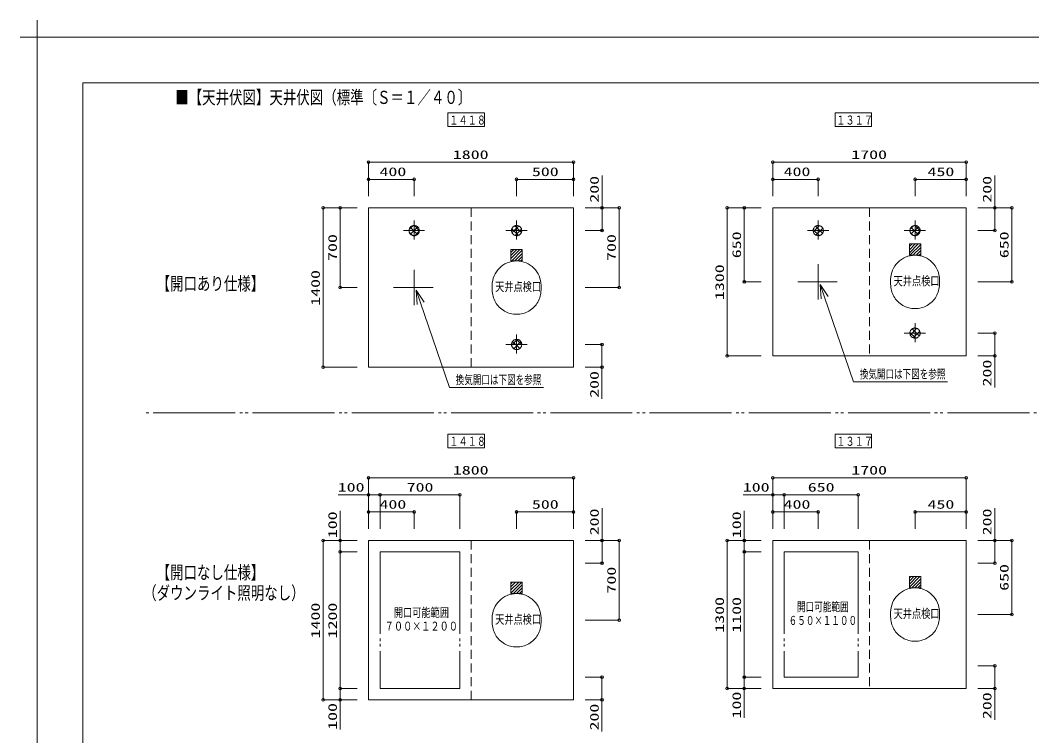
# Model space of a CAD drawing. Units: millimetres on the paper. Extents: x -305 to 305, y -152 to 152.
# Drawn here: x -304.8 to -82.6, y -4.8 to 152.3 of the extents above; entities that cross this region are included whole.
import ezdxf
from ezdxf.enums import TextEntityAlignment as Align

# ---------------------------------------------------------------- set-up
doc = ezdxf.new("R2010")
doc.units = ezdxf.units.MM
for name, pattern in [('DASHED2', [3, 2, -1]), ('LONG_CHAIN', [21, 18, -1, 1, -1]), ('LONG_DOUBLE_CHAIN', [21.8, 18, -1, 0.6, -0.6, 0.6, -1])]:
    doc.linetypes.add(name, pattern=pattern)
for name, color, linetype, lineweight in [('0-0_0', 7, 'Continuous', 9), ('0-1_VIEW0004', 7, 'Continuous', 9), ('0-2_1図面枠', 7, 'Continuous', 9), ('0-3_図面枠', 3, 'Continuous', 9), ('0-4_DEFPOINTS', 7, 'Continuous', 9)]:
    doc.layers.add(name, color=color, linetype=linetype, lineweight=lineweight)
doc.styles.add('ＭＳ ゴシック', font='')
doc.styles.get('ＭＳ ゴシック').set_extended_font_data('MS Gothic')

# ---------------------------------------------------------------- blocks, each defined once
blk = doc.blocks.new('グループ-6')
at = {"layer": '0-2_1図面枠'}
for p, q in [((-4200, 2895), (-4200, 3045)), ((-4275, 2970), (-4125, 2970))]:
    blk.add_line(p, q, dxfattribs=at)
blk = doc.blocks.new('_ORIGIN')
at = {"layer": '0-0_0'}
blk.add_line((0, 0), (-1, 0), dxfattribs=at)
blk.add_circle((0, 0), 0.5, dxfattribs=at)

msp = doc.modelspace()

# ---------------------------------------------------------------- linework, layer by layer
at = {"layer": '0-0_0'}
for p, q in [((-219.358, 106.278), (-218.463, 107.172)), ((-217.517, 105.216), (-219.104, 106.803)), ((-219.059, 105.283), (-217.469, 106.874)), ((-217.129, 106.121), (-218.199, 107.191)), ((-196.771, 105.588), (-195.274, 107.085)), ((-194.699, 105.674), (-196.146, 107.121)), ((-130.598, 105.81), (-129.245, 107.162)), ((-128.547, 105.474), (-130.096, 107.023)), ((-109.332, 106.386), (-108.571, 107.146)), ((-107.562, 105.179), (-109.141, 106.758)), ((-109.099, 105.326), (-107.511, 106.913)), ((-107.128, 106.038), (-108.282, 107.192)), ((-218.588, 104.993), (-219.327, 105.732)), ((-218.096, 104.953), (-217.139, 105.911)), ((-195.339, 105.021), (-196.799, 106.481)), ((-196.076, 104.99), (-194.675, 106.39)), ((-129.323, 104.957), (-130.613, 106.247)), ((-130.037, 105.077), (-128.513, 106.602)), ((-108.72, 105.044), (-109.276, 105.6)), ((-108.187, 104.944), (-107.13, 106.001)), ((-129.075, 94.241), (-121.775, 72.888)), ((-129.075, 94.241), (-127.312, 91.616)), ((-129.075, 94.241), (-128.861, 91.086)), ((-217.825, 92.991), (-210.525, 71.638)), ((-217.825, 92.991), (-216.062, 90.366)), ((-217.825, 92.991), (-217.611, 89.836)), ((-109.296, 83.145), (-107.831, 84.61)), ((-107.314, 82.947), (-108.873, 84.506)), ((-108.111, 82.451), (-109.369, 83.709)), ((-108.637, 82.51), (-107.196, 83.952)), ((-196.868, 80.921), (-195.606, 82.183)), ((-196.229, 80.048), (-196.772, 80.591)), ((-195.065, 80.177), (-196.643, 81.755)), ((-196.369, 80.126), (-194.812, 81.684)), ((-194.628, 81.034), (-195.786, 82.192)), ((-210.525, 71.638), (-189.855, 71.638)), ((-121.775, 72.888), (-101.105, 72.888))]:
    msp.add_line(p, q, dxfattribs=at)
at = {"layer": '0-0_0', "color": 2}
for p, q in [((-109.503, 101.203), (-107.551, 103.155)), ((-109.503, 101.876), (-108.225, 103.155)), ((-109.503, 102.55), (-108.898, 103.155)), ((-109.377, 100.655), (-107.003, 103.029)), ((-108.704, 100.655), (-107.003, 102.356)), ((-197.003, 99.913), (-195.011, 101.905)), ((-197.003, 100.587), (-195.685, 101.905)), ((-197.003, 101.26), (-196.358, 101.905)), ((-196.838, 99.405), (-194.503, 101.74)), ((-196.164, 99.405), (-194.503, 101.066)), ((-195.491, 99.405), (-194.503, 100.393)), ((-108.03, 100.655), (-107.003, 101.682)), ((-107.357, 100.655), (-107.003, 101.009)), ((-194.817, 99.405), (-194.503, 99.719)), ((-109.503, 27.789), (-107.167, 30.125)), ((-109.503, 28.463), (-107.841, 30.125)), ((-109.503, 29.136), (-108.514, 30.125)), ((-109.503, 29.81), (-109.188, 30.125)), ((-108.994, 27.625), (-107.003, 29.616)), ((-108.32, 27.625), (-107.003, 28.942)), ((-197.003, 26.5), (-194.627, 28.875)), ((-197.003, 27.173), (-195.301, 28.875)), ((-197.003, 27.847), (-195.974, 28.875)), ((-197.003, 28.52), (-196.648, 28.875)), ((-196.454, 26.375), (-194.503, 28.326)), ((-195.78, 26.375), (-194.503, 27.653)), ((-195.107, 26.375), (-194.503, 26.979)), ((-107.647, 27.625), (-107.003, 28.269))]:
    msp.add_line(p, q, dxfattribs=at)
at = {"layer": '0-1_VIEW0004'}
for p, q in [((-210.832, 128.895), (-210.832, 131.895)), ((-210.832, 131.895), (-202.832, 131.895)), ((-202.832, 128.895), (-202.832, 131.895)), ((-125.832, 128.895), (-125.832, 131.895)), ((-125.832, 131.895), (-117.832, 131.895)), ((-117.832, 128.895), (-117.832, 131.895)), ((-210.832, 128.895), (-202.832, 128.895)), ((-125.832, 128.895), (-117.832, 128.895)), ((-228.253, 113.607), (-228.253, 121.067)), ((-227.653, 121.067), (-183.853, 121.067)), ((-183.253, 113.607), (-183.253, 121.067)), ((-139.503, 113.607), (-139.503, 121.067)), ((-138.903, 121.067), (-97.603, 121.067)), ((-97.003, 113.607), (-97.003, 121.067)), ((-177.002, 111.067), (-177.002, 118.14)), ((-90.752, 111.067), (-90.752, 118.14)), ((-228.253, 113.607), (-228.253, 117.317)), ((-218.853, 117.317), (-227.653, 117.317)), ((-218.253, 113.607), (-218.253, 117.317)), ((-195.753, 113.607), (-195.753, 117.317)), ((-195.153, 117.317), (-183.853, 117.317)), ((-183.253, 113.607), (-183.253, 117.317)), ((-139.503, 113.607), (-139.503, 117.317)), ((-130.103, 117.317), (-138.903, 117.317)), ((-129.503, 113.607), (-129.503, 117.317)), ((-108.253, 113.607), (-108.253, 117.317)), ((-107.653, 117.317), (-97.603, 117.317)), ((-97.003, 113.607), (-97.003, 117.317)), ((-230.793, 111.067), (-238.251, 111.067)), ((-238.251, 110.467), (-238.251, 76.667)), ((-230.793, 111.067), (-234.501, 111.067)), ((-234.501, 110.467), (-234.501, 94.167)), ((-183.253, 111.067), (-228.253, 111.067)), ((-183.253, 76.067), (-183.253, 111.067)), ((-180.713, 111.067), (-177.002, 111.067)), ((-180.713, 111.067), (-173.252, 111.067)), ((-177.002, 110.467), (-177.002, 106.667)), ((-173.252, 110.467), (-173.252, 94.167)), ((-142.043, 111.067), (-149.501, 111.067)), ((-149.501, 110.467), (-149.501, 79.167)), ((-142.043, 111.067), (-145.751, 111.067)), ((-145.751, 110.467), (-145.751, 95.417)), ((-97.003, 111.067), (-139.503, 111.067)), ((-139.503, 78.567), (-139.503, 111.067)), ((-97.003, 78.567), (-97.003, 111.067)), ((-94.463, 111.067), (-87.002, 111.067)), ((-94.463, 111.067), (-90.752, 111.067)), ((-90.752, 110.467), (-90.752, 106.667)), ((-87.002, 110.467), (-87.002, 95.417)), ((-180.713, 106.067), (-177.002, 106.067)), ((-94.463, 106.067), (-90.752, 106.067)), ((-230.793, 93.567), (-234.501, 93.567)), ((-180.713, 93.567), (-173.252, 93.567)), ((-142.043, 94.817), (-145.751, 94.817)), ((-94.463, 94.817), (-87.002, 94.817)), ((-94.463, 83.567), (-90.753, 83.567)), ((-90.753, 82.967), (-90.753, 79.167)), ((-180.713, 81.067), (-177.003, 81.067)), ((-177.003, 80.467), (-177.003, 76.667)), ((-142.043, 78.567), (-149.501, 78.567)), ((-97.003, 78.567), (-139.503, 78.567)), ((-230.793, 76.067), (-238.251, 76.067)), ((-210.832, 58.366), (-210.832, 61.366)), ((-210.832, 61.366), (-202.832, 61.366)), ((-202.832, 58.366), (-202.832, 61.366)), ((-125.832, 58.366), (-125.832, 61.366)), ((-125.832, 61.366), (-117.832, 61.366)), ((-117.832, 58.366), (-117.832, 61.366)), ((-210.832, 58.366), (-202.832, 58.366)), ((-125.832, 58.366), (-117.832, 58.366)), ((-228.253, 40.578), (-228.253, 51.788)), ((-227.653, 51.788), (-183.853, 51.788)), ((-183.253, 40.578), (-183.253, 51.788)), ((-139.503, 40.578), (-139.503, 51.788)), ((-138.903, 51.788), (-97.603, 51.788)), ((-97.003, 40.578), (-97.003, 51.788)), ((-228.253, 48.038), (-234.939, 48.038)), ((-228.253, 40.578), (-228.253, 48.038)), ((-227.653, 48.038), (-226.353, 48.038)), ((-225.753, 40.578), (-225.753, 48.038)), ((-225.753, 40.578), (-225.753, 48.038)), ((-225.153, 48.038), (-208.853, 48.038)), ((-208.253, 40.578), (-208.253, 48.038)), ((-139.503, 48.038), (-145.975, 48.038)), ((-139.503, 40.578), (-139.503, 48.038)), ((-138.903, 48.038), (-137.603, 48.038)), ((-137.003, 40.578), (-137.003, 48.038)), ((-137.003, 40.578), (-137.003, 48.038)), ((-136.403, 48.038), (-121.353, 48.038)), ((-120.753, 40.578), (-120.753, 48.038)), ((-234.501, 38.038), (-234.501, 44.51)), ((-177.002, 38.038), (-177.002, 45.11)), ((-145.751, 38.038), (-145.751, 44.51)), ((-90.752, 38.038), (-90.752, 45.11)), ((-228.253, 40.578), (-228.253, 44.288)), ((-218.853, 44.288), (-227.653, 44.288)), ((-218.253, 40.578), (-218.253, 44.288)), ((-195.753, 40.578), (-195.753, 44.288)), ((-195.153, 44.288), (-183.853, 44.288)), ((-183.253, 40.578), (-183.253, 44.288)), ((-139.503, 40.578), (-139.503, 44.288)), ((-130.103, 44.288), (-138.903, 44.288)), ((-129.503, 40.578), (-129.503, 44.288)), ((-108.253, 40.578), (-108.253, 44.288)), ((-107.653, 44.288), (-97.603, 44.288)), ((-97.003, 40.578), (-97.003, 44.288)), ((-230.793, 38.038), (-238.251, 38.038)), ((-228.253, 3.038), (-228.253, 38.038)), ((-180.713, 38.038), (-173.252, 38.038)), ((-180.713, 38.038), (-177.002, 38.038)), ((-142.043, 38.038), (-149.501, 38.038)), ((-94.463, 38.038), (-87.002, 38.038)), ((-94.463, 38.038), (-90.752, 38.038)), ((-238.251, 37.438), (-238.251, 3.638)), ((-234.501, 37.438), (-234.501, 36.138)), ((-177.002, 37.438), (-177.002, 33.638)), ((-173.252, 37.438), (-173.252, 21.138)), ((-149.501, 37.438), (-149.501, 6.138)), ((-145.751, 37.438), (-145.751, 36.138)), ((-90.752, 37.438), (-90.752, 33.638)), ((-87.002, 37.438), (-87.002, 22.388)), ((-230.793, 35.538), (-234.501, 35.538)), ((-234.501, 34.938), (-234.501, 6.138)), ((-142.043, 35.538), (-145.751, 35.538)), ((-145.751, 34.938), (-145.751, 8.638)), ((-180.713, 33.038), (-177.002, 33.038)), ((-94.463, 33.038), (-90.752, 33.038)), ((-180.713, 20.538), (-173.252, 20.538)), ((-94.463, 21.788), (-87.002, 21.788)), ((-94.463, 10.538), (-90.753, 10.538)), ((-90.753, 9.938), (-90.753, 6.138)), ((-180.713, 8.038), (-177.003, 8.038)), ((-177.003, 7.438), (-177.003, 3.638)), ((-145.752, 6.138), (-145.752, 7.438)), ((-142.043, 8.038), (-145.751, 8.038)), ((-234.502, 3.638), (-234.502, 4.938)), ((-230.793, 5.538), (-234.501, 5.538)), ((-142.043, 5.538), (-149.501, 5.538)), ((-145.752, 5.538), (-145.752, -0.934)), ((-230.793, 3.038), (-238.251, 3.038)), ((-234.502, 3.038), (-234.502, -3.434)), ((-183.253, 3.038), (-228.253, 3.038))]:
    msp.add_line(p, q, dxfattribs=at)
at = {"layer": '0-1_VIEW0004', "linetype": 'DASHED2'}
for p, q in [((-205.753, 111.067), (-205.753, 76.067)), ((-118.253, 111.067), (-118.253, 78.567)), ((-205.753, 38.038), (-205.753, 3.038)), ((-118.253, 38.038), (-118.253, 5.538))]:
    msp.add_line(p, q, dxfattribs=at)
at = {"layer": '0-1_VIEW0004', "color": 6, "linetype": 'LONG_CHAIN'}
for p, q in [((-218.253, 104.079), (-218.253, 108.263)), ((-195.753, 104.079), (-195.753, 108.263)), ((-129.503, 104.079), (-129.503, 108.263)), ((-108.253, 104.079), (-108.253, 108.263)), ((-220.607, 106.067), (-215.954, 106.067)), ((-198.107, 106.067), (-193.454, 106.067)), ((-131.857, 106.067), (-127.204, 106.067)), ((-110.607, 106.067), (-105.954, 106.067)), ((-108.253, 81.579), (-108.253, 85.763)), ((-195.753, 79.079), (-195.753, 83.263)), ((-110.607, 83.567), (-105.954, 83.567)), ((-198.107, 81.067), (-193.454, 81.067))]:
    msp.add_line(p, q, dxfattribs=at)
at = {"layer": '0-1_VIEW0004', "color": 2}
for p, q in [((-109.503, 103.155), (-107.003, 103.155)), ((-109.503, 100.655), (-109.503, 103.155)), ((-107.003, 100.655), (-107.003, 103.155)), ((-197.003, 101.905), (-194.503, 101.905)), ((-197.003, 99.405), (-197.003, 101.905)), ((-109.503, 100.655), (-107.003, 100.655)), ((-107.003, 27.625), (-107.003, 30.125)), ((-194.503, 26.375), (-194.503, 28.875)), ((-109.503, 27.625), (-107.003, 27.625)), ((-197.003, 26.375), (-194.503, 26.375))]:
    msp.add_line(p, q, dxfattribs=at)
at = {"layer": '0-1_VIEW0004', "linetype": 'LONG_CHAIN'}
for p, q in [((-129.503, 90.952), (-129.503, 98.732)), ((-218.253, 89.702), (-218.253, 97.482)), ((-222.773, 93.567), (-214.092, 93.567)), ((-134.023, 94.817), (-125.342, 94.817))]:
    msp.add_line(p, q, dxfattribs=at)
at = {"layer": '0-1_VIEW0004', "linetype": 'LONG_DOUBLE_CHAIN'}
for p, q in [((-201.115, 94.049), (-201.115, 93.049)), ((-190.39, 94.049), (-190.39, 93.049)), ((-113.615, 95.299), (-113.615, 94.299)), ((-102.89, 95.299), (-102.89, 94.299)), ((-225.753, 35.538), (-208.253, 35.538)), ((-208.253, 35.538), (-208.253, 5.538)), ((-137.003, 35.538), (-137.003, 8.038)), ((-137.003, 35.538), (-120.753, 35.538)), ((-120.753, 35.538), (-120.753, 8.038)), ((-113.615, 22.27), (-113.615, 21.27)), ((-102.89, 22.27), (-102.89, 21.27)), ((-201.115, 21.02), (-201.115, 20.02)), ((-190.39, 21.02), (-190.39, 20.02)), ((-137.003, 8.038), (-120.753, 8.038))]:
    msp.add_line(p, q, dxfattribs=at)
at = {"layer": '0-1_VIEW0004', "color": 5, "linetype": 'LONG_DOUBLE_CHAIN'}
msp.add_line((91.256, 66.067), (-277.701, 66.067), dxfattribs=at)
at = {"layer": '0-1_VIEW0004'}
for points in [[(-183.253, 76.067), (-228.253, 76.067), (-228.253, 111.067)], [(-94.463, 78.567), (-90.753, 78.567), (-90.753, 71.653)], [(-180.713, 76.067), (-177.003, 76.067), (-177.003, 69.153)], [(-183.253, 3.038), (-183.253, 38.038), (-228.253, 38.038)], [(-97.003, 5.538), (-97.003, 38.038), (-139.503, 38.038)], [(-97.003, 5.538), (-139.503, 5.538), (-139.503, 38.038)], [(-94.463, 5.538), (-90.753, 5.538), (-90.753, -1.376)], [(-180.713, 3.038), (-177.003, 3.038), (-177.003, -3.876)]]:
    msp.add_lwpolyline(points, dxfattribs=at)
at = {"layer": '0-1_VIEW0004', "color": 2}
for points in [[(-197.003, 99.405), (-194.503, 99.405), (-194.503, 101.905)], [(-109.503, 27.625), (-109.503, 30.125), (-107.003, 30.125)], [(-197.003, 26.375), (-197.003, 28.875), (-194.503, 28.875)]]:
    msp.add_lwpolyline(points, dxfattribs=at)
at = {"layer": '0-1_VIEW0004', "linetype": 'LONG_DOUBLE_CHAIN'}
msp.add_lwpolyline([(-225.753, 35.538), (-225.753, 5.538), (-208.253, 5.538)], dxfattribs=at)
at = {"layer": '0-1_VIEW0004', "color": 6, "linetype": 'LONG_CHAIN'}
for centre in [(-218.253, 106.067), (-195.753, 106.067), (-129.503, 106.067), (-108.253, 106.067), (-108.253, 83.567), (-195.753, 81.067)]:
    msp.add_circle(centre, 1.125, dxfattribs=at)
at = {"layer": '0-1_VIEW0004', "linetype": 'LONG_DOUBLE_CHAIN'}
for centre in [(-128.728, 93.475), (-217.478, 92.225)]:
    msp.add_circle(centre, 0.0375, dxfattribs=at)
for centre, start, end in [((-108.253, 95.299), 89.99998, 179.99996), ((-108.253, 95.299), 0.00002, 89.99998), ((-195.753, 94.049), 89.99998, 179.99996), ((-195.753, 94.049), 0.00002, 89.99998), ((-108.253, 94.299), 179.99996, 0), ((-195.753, 93.049), 179.99996, 0), ((-108.253, 22.27), 89.99998, 179.99996), ((-108.253, 22.27), 0.00002, 89.99998), ((-195.753, 21.02), 89.99998, 179.99996), ((-195.753, 21.02), 0.00002, 89.99998), ((-195.753, 20.02), 179.99996, 0), ((-108.253, 21.27), 179.99996, 0)]:
    msp.add_arc(centre, 5.362, start, end, dxfattribs=at)
at = {"layer": '0-3_図面枠'}
msp.add_lwpolyline([(-291.017, -138.498), (108.983, -138.498), (108.983, 138.502), (-291.017, 138.502)], close=True, dxfattribs=at)
at = {"layer": '0-4_DEFPOINTS'}
for p in [(118.983, 148.502), (-301.017, -148.498)]:
    msp.add_line(p, (-301.017, 148.502), dxfattribs=at)

# ---------------------------------------------------------------- block references
at = {"layer": '0-1_VIEW0004', "xscale": 0.6, "yscale": 0.6}
for p, rotation in [((-228.253, 121.067), 180), ((-139.503, 121.067), 180), ((-228.253, 117.317), 180), ((-195.753, 117.317), 180), ((-139.503, 117.317), 180), ((-108.253, 117.317), 180), ((-238.251, 111.067), 90), ((-234.501, 111.067), 90), ((-177.002, 111.067), 90), ((-173.252, 111.067), 90), ((-149.501, 111.067), 90), ((-145.751, 111.067), 90), ((-90.752, 111.067), 90), ((-87.002, 111.067), 90), ((-177.002, 106.067), 270), ((-90.752, 106.067), 270), ((-234.501, 93.567), 270), ((-173.252, 93.567), 270), ((-145.751, 94.817), 270), ((-87.002, 94.817), 270), ((-90.753, 83.567), 90), ((-177.003, 81.067), 90), ((-149.501, 78.567), 270), ((-90.753, 78.567), 270), ((-238.251, 76.067), 270), ((-177.003, 76.067), 270), ((-228.253, 51.788), 180), ((-139.503, 51.788), 180), ((-228.253, 48.038), 180), ((-225.753, 48.038), 180), ((-139.503, 48.038), 180), ((-137.003, 48.038), 180), ((-228.253, 44.288), 180), ((-195.753, 44.288), 180), ((-139.503, 44.288), 180), ((-108.253, 44.288), 180), ((-238.251, 38.038), 90), ((-234.501, 38.038), 90), ((-177.002, 38.038), 90), ((-173.252, 38.038), 90), ((-149.501, 38.038), 90), ((-145.751, 38.038), 90), ((-90.752, 38.038), 90), ((-87.002, 38.038), 90), ((-234.501, 35.538), 270), ((-234.501, 35.538), 90), ((-145.751, 35.538), 270), ((-145.751, 35.538), 90), ((-177.002, 33.038), 270), ((-90.752, 33.038), 270), ((-87.002, 21.788), 270), ((-173.252, 20.538), 270), ((-90.753, 10.538), 90), ((-177.003, 8.038), 90), ((-145.752, 8.038), 90), ((-145.751, 8.038), 270), ((-234.502, 5.538), 90), ((-234.501, 5.538), 270), ((-149.501, 5.538), 270), ((-145.752, 5.538), 270), ((-90.753, 5.538), 270), ((-238.251, 3.038), 270), ((-234.502, 3.038), 270), ((-177.003, 3.038), 270)]:
    msp.add_blockref('_ORIGIN', p, dxfattribs=dict(at, rotation=rotation))
for p in [(-183.253, 121.067), (-97.003, 121.067), (-218.253, 117.317), (-183.253, 117.317), (-129.503, 117.317), (-97.003, 117.317), (-183.253, 51.788), (-97.003, 51.788), (-225.753, 48.038), (-208.253, 48.038), (-137.003, 48.038), (-120.753, 48.038), (-218.253, 44.288), (-183.253, 44.288), (-129.503, 44.288), (-97.003, 44.288)]:
    msp.add_blockref('_ORIGIN', p, dxfattribs=at)
at = {"layer": '0-2_1図面枠', "xscale": 0.05, "yscale": 0.05}
msp.add_blockref('グループ-6', (-91.017, 0.002), dxfattribs=at)

# ---------------------------------------------------------------- texts
at = {"layer": '0-0_0', "style": 'ＭＳ ゴシック'}
for s, height, width, p in [('■【天井伏図】天井伏図（標準〔Ｓ＝１／４０〕', 2.889, 0.75, (-270.735, 133.007)), ('換気開口は下図を参照', 1.921, 0.7, (-120.39, 73.018)), ('換気開口は下図を参照', 1.921, 0.7, (-209.14, 71.768))]:
    msp.add_text(s, height=height, dxfattribs=dict(at, width=width)).set_placement(p, align=Align.BOTTOM_LEFT)
at = {"layer": '0-1_VIEW0004', "style": 'ＭＳ ゴシック'}
for s, height, width, p in [('１４１８', 1.921, 0.75, (-210.547, 128.776)), ('１３１７', 1.921, 0.75, (-125.547, 128.776)), ('1800', 1.921, 1.5, (-209.751, 121.206)), ('1700', 1.921, 1.5, (-122.251, 121.206)), ('400', 1.921, 1.5, (-225.863, 117.456)), ('500', 1.921, 1.5, (-192.393, 117.456)), ('400', 1.921, 1.5, (-137.113, 117.456)), ('450', 1.921, 1.5, (-105.506, 117.456)), ('\u3000【開口あり仕様】', 2.889, 0.75, (-277.778, 92.115)), ('天井点検口', 1.921, 0.75, (-112.967, 93.447)), ('天井点検口', 1.921, 0.75, (-200.467, 92.197)), ('１４１８', 1.921, 0.75, (-210.547, 58.246)), ('１３１７', 1.921, 0.75, (-125.547, 58.246)), ('1800', 1.921, 1.5, (-209.751, 51.926)), ('1700', 1.921, 1.5, (-122.251, 51.926)), ('100', 1.921, 1.5, (-235.039, 48.176)), ('700', 1.921, 1.5, (-219.902, 48.176)), ('100', 1.921, 1.5, (-146.075, 48.176)), ('650', 1.921, 1.5, (-131.813, 48.176)), ('400', 1.921, 1.5, (-225.863, 44.426)), ('500', 1.921, 1.5, (-192.393, 44.426)), ('400', 1.921, 1.5, (-137.113, 44.426)), ('450', 1.921, 1.5, (-105.506, 44.426)), ('\u3000【開口なし仕様】', 2.889, 0.75, (-277.778, 28.7)), ('（ダウンライト照明なし）', 2.889, 0.75, (-277.778, 24.204)), ('開口可能範囲', 1.924, 0.7, (-134.165, 21.916)), ('開口可能範囲', 1.921, 0.75, (-222.717, 20.666)), ('天井点検口', 1.921, 0.75, (-112.967, 20.417)), ('７００×１２００', 1.921, 0.75, (-224.717, 17.669)), ('天井点検口', 1.921, 0.75, (-200.467, 19.167)), ('６５０×１１００', 1.924, 0.7, (-136.015, 18.919))]:
    msp.add_text(s, height=height, dxfattribs=dict(at, width=width)).set_placement(p, align=Align.BOTTOM_LEFT)
at = {"layer": '0-1_VIEW0004', "style": 'ＭＳ ゴシック', "width": 1.5}
for s, p in [('200', (-177.141, 112.193)), ('200', (-90.891, 112.193)), ('700', (-234.64, 99.418)), ('700', (-173.391, 99.418)), ('650', (-145.89, 100.007)), ('650', (-87.141, 100.007)), ('1300', (-149.64, 90.819)), ('1400', (-238.39, 89.569)), ('200', (-90.892, 71.85)), ('200', (-177.142, 69.35)), ('200', (-177.141, 39.164)), ('200', (-90.891, 39.164)), ('100', (-234.64, 38.538)), ('100', (-145.89, 38.538)), ('700', (-173.391, 26.389)), ('650', (-87.141, 26.978)), ('1300', (-149.64, 17.79)), ('1100', (-145.89, 17.79)), ('1400', (-238.39, 16.54)), ('1200', (-234.64, 16.54)), ('100', (-145.891, -1.034)), ('200', (-90.892, -1.18)), ('100', (-234.641, -3.534)), ('200', (-177.142, -3.68))]:
    msp.add_text(s, height=1.921, rotation=90, dxfattribs=at).set_placement(p, align=Align.BOTTOM_LEFT)

doc.saveas('drawing.dxf')
